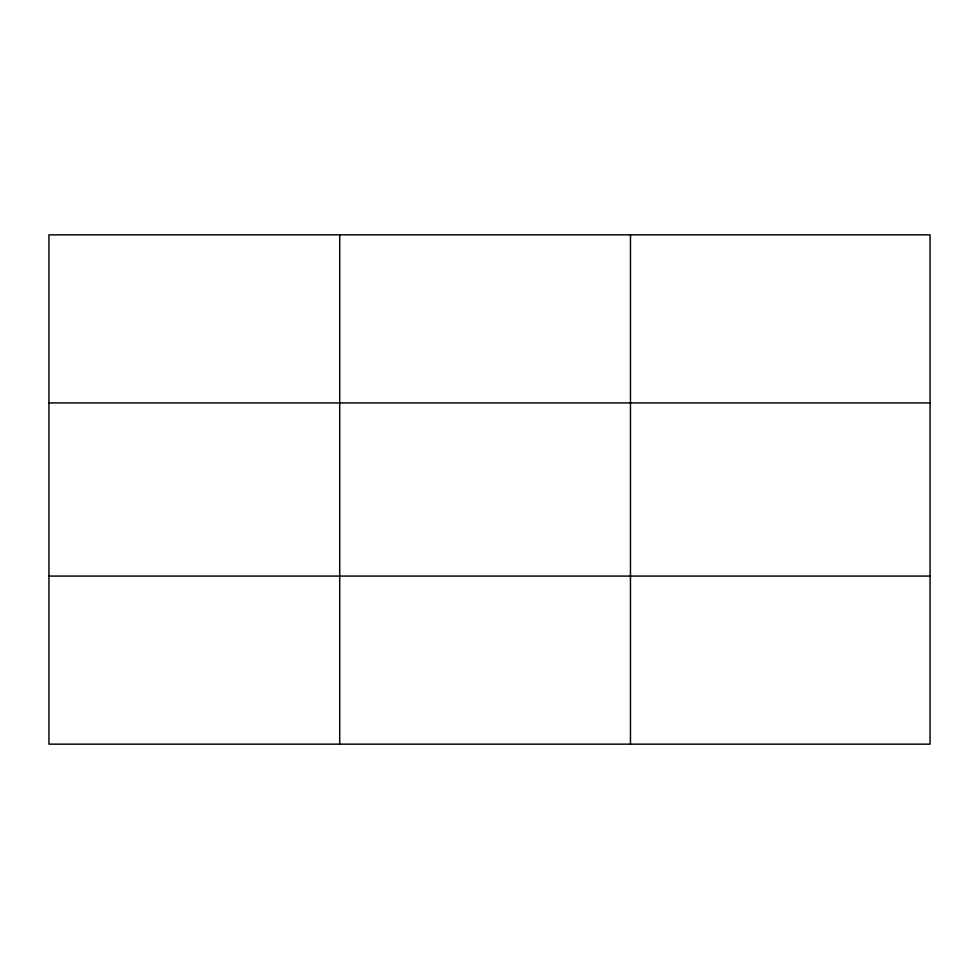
<?xml version="1.0" encoding="UTF-8"?>
<svg xmlns="http://www.w3.org/2000/svg" width="979" height="979" viewBox="0 0 979 979"><rect width="100%" height="100%" fill="white"/><g stroke="black" fill="none" stroke-linecap="round" stroke-linejoin="round"><path stroke-width="1.47" d="M339.713 744.15L339.713 234.85M630.476 744.15L630.476 234.85M930.05 576.08L930.05 744.15L48.95 744.15L48.95 234.85L930.05 234.85L930.05 576.08L48.95 576.08M48.95 402.92L930.05 402.92"/></g></svg>
